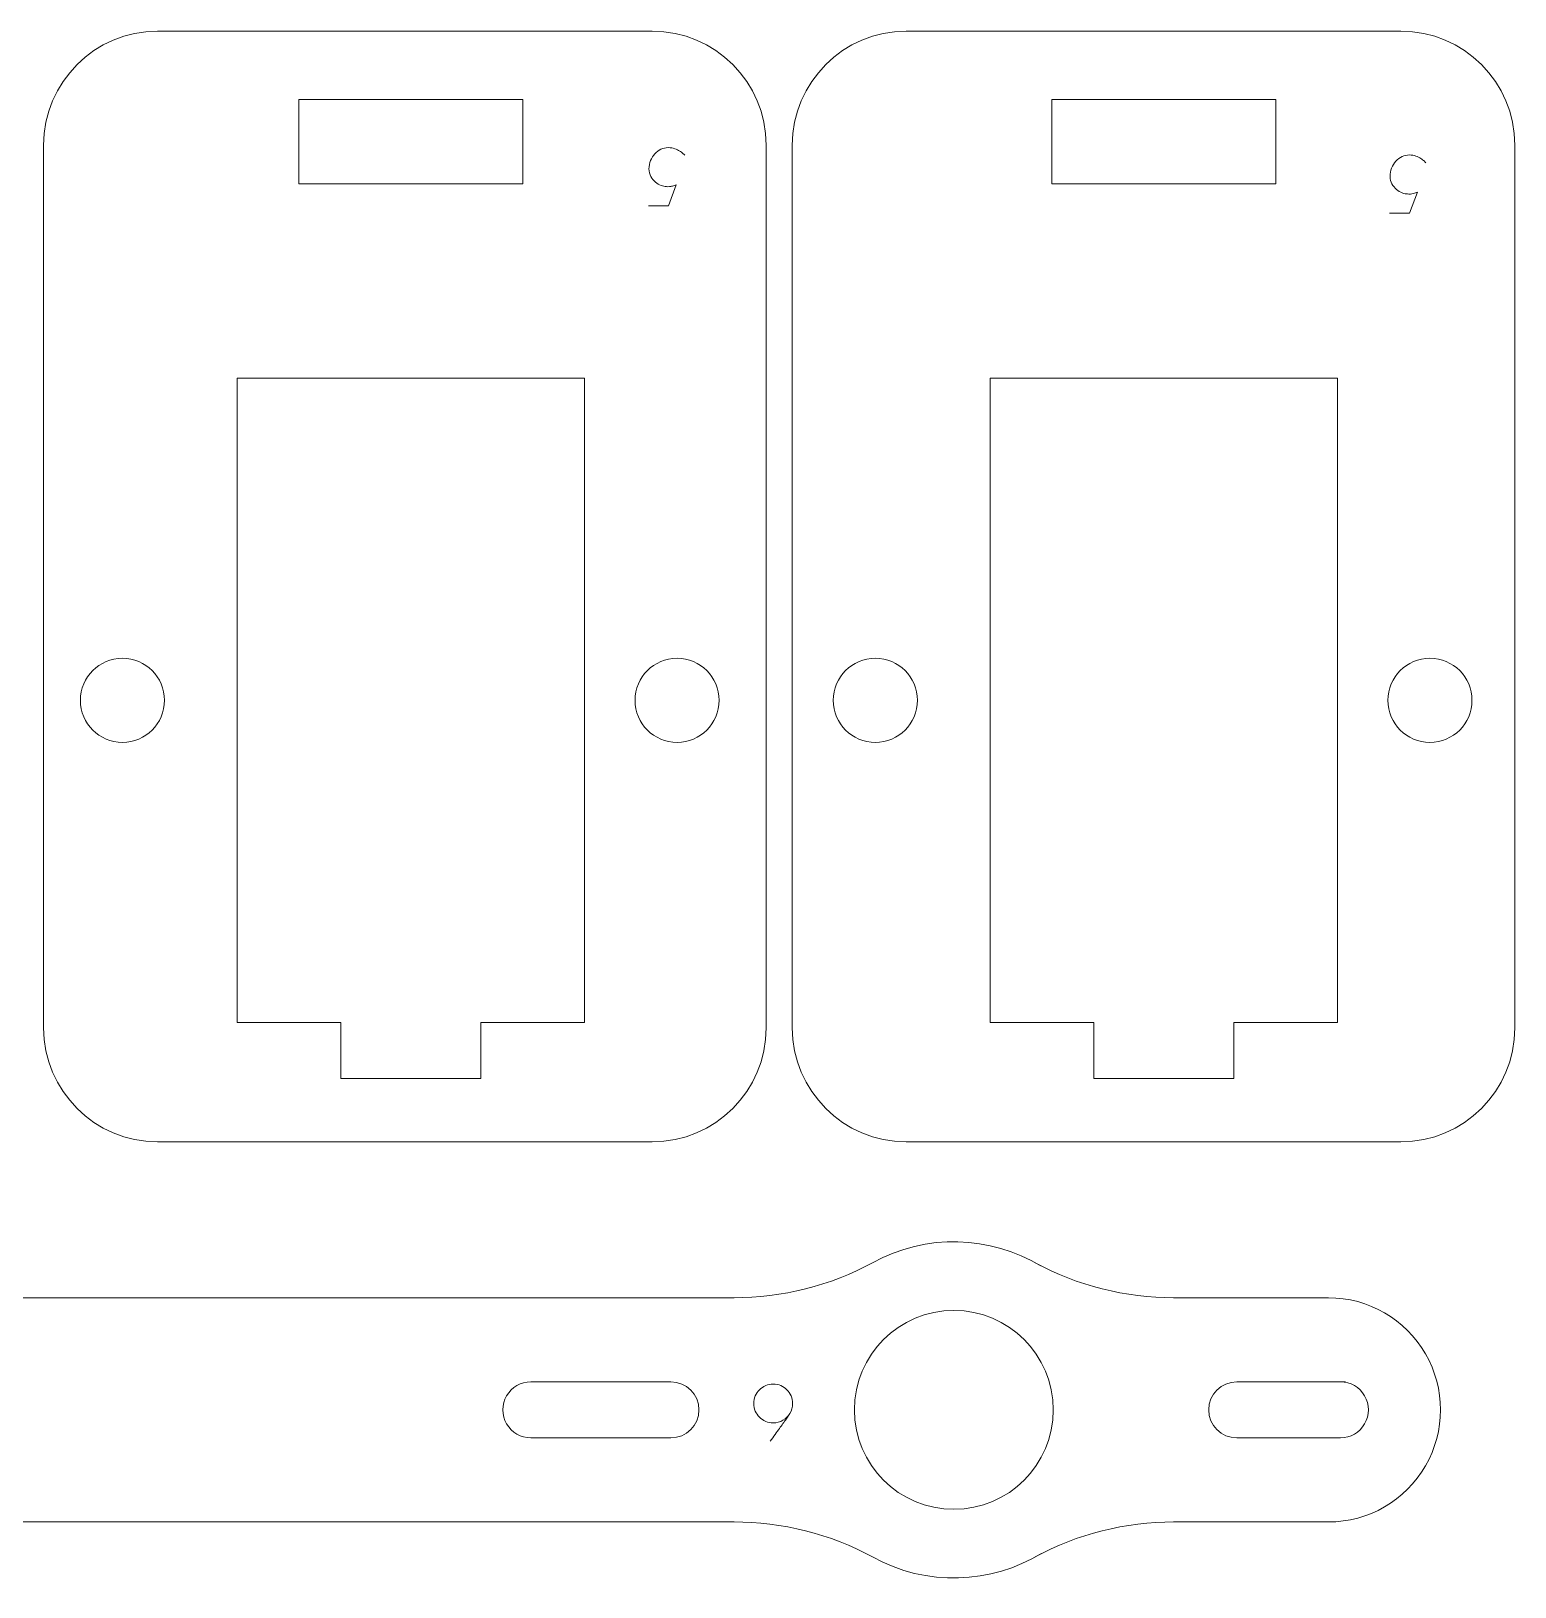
# Model space of a CAD drawing. Header units: millimetres. Extents: x 1 to 3601, y 1 to 1248.
# Drawn here: x 1531.7 to 1584.7, y 931.5 to 987 of the extents above; entities that cross this region are included whole.
import ezdxf

# ---------------------------------------------------------------- set-up
doc = ezdxf.new("R2010")
doc.units = ezdxf.units.MM
doc.layers.get('0').update_dxf_attribs({"lineweight": 5})
doc.layers.add('MARCATGE', color=1, linetype='Continuous', lineweight=5)
doc.layers.add('TALL 1', color=4, linetype='Continuous', lineweight=5)

msp = doc.modelspace()

# ---------------------------------------------------------------- linework, layer by layer
at = {"lineweight": 9}
for points, knots in [([(1532.191, 951.424), (1532.191, 951.424), (1532.191, 982.929), (1532.191, 982.929), (1532.191, 982.929), (1532.191, 985.166), (1534.021, 986.997), (1536.258, 986.997), (1536.258, 986.997), (1536.258, 986.997), (1553.922, 986.997), (1553.922, 986.997), (1553.922, 986.997), (1556.159, 986.997), (1557.989, 985.166), (1557.989, 982.929), (1557.989, 982.929), (1557.989, 982.929), (1557.989, 951.424), (1557.989, 951.424), (1557.989, 951.424), (1557.989, 949.187), (1556.159, 947.357), (1553.922, 947.357), (1553.922, 947.357), (1553.922, 947.357), (1536.258, 947.357), (1536.258, 947.357), (1536.258, 947.357), (1534.021, 947.357), (1532.191, 949.187), (1532.191, 951.424)], [0, 0, 0, 0, 0.111111, 0.111111, 0.111111, 0.111111, 0.222222, 0.222222, 0.222222, 0.222222, 0.333333, 0.333333, 0.333333, 0.333333, 0.444444, 0.444444, 0.444444, 0.444444, 0.555556, 0.555556, 0.555556, 0.555556, 0.666667, 0.666667, 0.666667, 0.666667, 0.777778, 0.777778, 0.777778, 0.777778, 1, 1, 1, 1]), ([(1558.919, 951.424), (1558.919, 951.424), (1558.919, 982.929), (1558.919, 982.929), (1558.919, 982.929), (1558.919, 985.166), (1560.749, 986.997), (1562.987, 986.997), (1562.987, 986.997), (1562.987, 986.997), (1580.65, 986.997), (1580.65, 986.997), (1580.65, 986.997), (1582.887, 986.997), (1584.717, 985.166), (1584.717, 982.929), (1584.717, 982.929), (1584.717, 982.929), (1584.717, 951.424), (1584.717, 951.424), (1584.717, 951.424), (1584.717, 949.187), (1582.887, 947.357), (1580.65, 947.357), (1580.65, 947.357), (1580.65, 947.357), (1562.987, 947.357), (1562.987, 947.357), (1562.987, 947.357), (1560.749, 947.357), (1558.919, 949.187), (1558.919, 951.424)], [0, 0, 0, 0, 0.111111, 0.111111, 0.111111, 0.111111, 0.222222, 0.222222, 0.222222, 0.222222, 0.333333, 0.333333, 0.333333, 0.333333, 0.444444, 0.444444, 0.444444, 0.444444, 0.555556, 0.555556, 0.555556, 0.555556, 0.666667, 0.666667, 0.666667, 0.666667, 0.777778, 0.777778, 0.777778, 0.777778, 1, 1, 1, 1]), ([(1567.593, 932.545), (1567.593, 932.545), (1567.816, 932.674), (1567.816, 932.674), (1567.816, 932.674), (1566.016, 931.575), (1563.714, 931.477), (1561.783, 932.545), (1561.783, 932.545), (1560.302, 933.365), (1558.536, 933.795), (1556.842, 933.795), (1556.842, 933.795), (1556.842, 933.795), (1529.489, 933.795), (1529.489, 933.795), (1529.489, 933.795), (1528.06, 933.795), (1526.739, 934.558), (1526.025, 935.795), (1526.025, 935.795), (1525.31, 937.033), (1525.31, 938.558), (1526.025, 939.795), (1526.025, 939.795), (1526.739, 941.033), (1528.06, 941.795), (1529.489, 941.795), (1529.489, 941.795), (1529.489, 941.795), (1556.842, 941.795), (1556.842, 941.795), (1556.842, 941.795), (1558.536, 941.795), (1560.302, 942.225), (1561.783, 943.045), (1561.783, 943.045), (1563.705, 944.108), (1565.995, 944.016), (1567.791, 942.932), (1567.791, 942.932), (1567.791, 942.932), (1567.593, 943.045), (1567.593, 943.045), (1567.593, 943.045), (1569.075, 942.225), (1570.841, 941.795), (1572.534, 941.795), (1572.534, 941.795), (1572.534, 941.795), (1578.062, 941.795), (1578.062, 941.795), (1578.062, 941.795), (1579.491, 941.795), (1580.811, 941.033), (1581.526, 939.795), (1581.526, 939.795), (1582.24, 938.558), (1582.24, 937.033), (1581.526, 935.795), (1581.526, 935.795), (1580.811, 934.558), (1579.491, 933.795), (1578.062, 933.795), (1578.062, 933.795), (1578.062, 933.795), (1572.534, 933.795), (1572.534, 933.795), (1572.534, 933.795), (1570.841, 933.795), (1569.075, 933.365), (1567.593, 932.545)], [0, 0, 0, 0, 0.052632, 0.052632, 0.052632, 0.052632, 0.105263, 0.105263, 0.105263, 0.105263, 0.157895, 0.157895, 0.157895, 0.157895, 0.210526, 0.210526, 0.210526, 0.210526, 0.263158, 0.263158, 0.263158, 0.263158, 0.315789, 0.315789, 0.315789, 0.315789, 0.368421, 0.368421, 0.368421, 0.368421, 0.421053, 0.421053, 0.421053, 0.421053, 0.473684, 0.473684, 0.473684, 0.473684, 0.526316, 0.526316, 0.526316, 0.526316, 0.578947, 0.578947, 0.578947, 0.578947, 0.631579, 0.631579, 0.631579, 0.631579, 0.684211, 0.684211, 0.684211, 0.684211, 0.736842, 0.736842, 0.736842, 0.736842, 0.789474, 0.789474, 0.789474, 0.789474, 0.842105, 0.842105, 0.842105, 0.842105, 0.894737, 0.894737, 0.894737, 0.894737, 1, 1, 1, 1])]:
    msp.add_open_spline(points, degree=3, knots=knots, dxfattribs=at)
at = {"layer": 'MARCATGE', "lineweight": 9}
for points, knots in [([(1555.079, 982.564), (1555.068, 982.577), (1555.047, 982.598), (1555.017, 982.627), (1555.017, 982.627), (1554.987, 982.657), (1554.948, 982.687), (1554.9, 982.718), (1554.9, 982.718), (1554.852, 982.749), (1554.794, 982.776), (1554.726, 982.801), (1554.726, 982.801), (1554.658, 982.825), (1554.579, 982.839), (1554.489, 982.84), (1554.489, 982.84), (1554.399, 982.84), (1554.313, 982.821), (1554.231, 982.781), (1554.231, 982.781), (1554.149, 982.742), (1554.076, 982.687), (1554.012, 982.618), (1554.012, 982.618), (1553.948, 982.548), (1553.897, 982.467), (1553.86, 982.375), (1553.86, 982.375), (1553.822, 982.283), (1553.803, 982.185), (1553.803, 982.081), (1553.803, 982.081), (1553.803, 981.978), (1553.825, 981.887), (1553.87, 981.808), (1553.87, 981.808), (1553.914, 981.728), (1553.968, 981.662), (1554.032, 981.609), (1554.032, 981.609), (1554.096, 981.555), (1554.164, 981.515), (1554.235, 981.489), (1554.235, 981.489), (1554.307, 981.462), (1554.37, 981.449), (1554.424, 981.449), (1554.424, 981.449), (1554.458, 981.443), (1554.494, 981.442), (1554.531, 981.446), (1554.531, 981.446), (1554.563, 981.45), (1554.601, 981.457), (1554.644, 981.466), (1554.644, 981.466), (1554.688, 981.475), (1554.732, 981.491), (1554.777, 981.511), (1554.777, 981.511), (1554.777, 981.511), (1554.495, 980.76), (1554.495, 980.76), (1554.495, 980.76), (1554.495, 980.76), (1553.783, 980.76), (1553.783, 980.76), (1553.783, 980.76), (1553.783, 980.76), (1554.495, 980.76), (1554.495, 980.76), (1554.495, 980.76), (1554.495, 980.76), (1554.777, 981.511), (1554.777, 981.511), (1554.777, 981.511), (1554.732, 981.491), (1554.688, 981.475), (1554.644, 981.466), (1554.644, 981.466), (1554.601, 981.457), (1554.563, 981.45), (1554.531, 981.446), (1554.531, 981.446), (1554.494, 981.442), (1554.458, 981.443), (1554.424, 981.449), (1554.424, 981.449), (1554.37, 981.449), (1554.307, 981.462), (1554.235, 981.489), (1554.235, 981.489), (1554.164, 981.515), (1554.096, 981.555), (1554.032, 981.609), (1554.032, 981.609), (1553.968, 981.662), (1553.914, 981.728), (1553.87, 981.808), (1553.87, 981.808), (1553.825, 981.887), (1553.803, 981.978), (1553.803, 982.081), (1553.803, 982.081), (1553.803, 982.185), (1553.822, 982.283), (1553.86, 982.375), (1553.86, 982.375), (1553.897, 982.467), (1553.948, 982.548), (1554.012, 982.618), (1554.012, 982.618), (1554.076, 982.687), (1554.149, 982.742), (1554.231, 982.781), (1554.231, 982.781), (1554.313, 982.821), (1554.399, 982.84), (1554.489, 982.84), (1554.489, 982.84), (1554.579, 982.839), (1554.658, 982.825), (1554.726, 982.801), (1554.726, 982.801), (1554.794, 982.776), (1554.852, 982.749), (1554.9, 982.718), (1554.9, 982.718), (1554.948, 982.687), (1554.987, 982.657), (1555.017, 982.627), (1555.017, 982.627), (1555.047, 982.598), (1555.068, 982.577), (1555.079, 982.564)], [0, 0, 0, 0, 0.028571, 0.028571, 0.028571, 0.028571, 0.057143, 0.057143, 0.057143, 0.057143, 0.085714, 0.085714, 0.085714, 0.085714, 0.114286, 0.114286, 0.114286, 0.114286, 0.142857, 0.142857, 0.142857, 0.142857, 0.171429, 0.171429, 0.171429, 0.171429, 0.2, 0.2, 0.2, 0.2, 0.228571, 0.228571, 0.228571, 0.228571, 0.257143, 0.257143, 0.257143, 0.257143, 0.285714, 0.285714, 0.285714, 0.285714, 0.314286, 0.314286, 0.314286, 0.314286, 0.342857, 0.342857, 0.342857, 0.342857, 0.371429, 0.371429, 0.371429, 0.371429, 0.4, 0.4, 0.4, 0.4, 0.428571, 0.428571, 0.428571, 0.428571, 0.457143, 0.457143, 0.457143, 0.457143, 0.485714, 0.485714, 0.485714, 0.485714, 0.514286, 0.514286, 0.514286, 0.514286, 0.542857, 0.542857, 0.542857, 0.542857, 0.571429, 0.571429, 0.571429, 0.571429, 0.6, 0.6, 0.6, 0.6, 0.628571, 0.628571, 0.628571, 0.628571, 0.657143, 0.657143, 0.657143, 0.657143, 0.685714, 0.685714, 0.685714, 0.685714, 0.714286, 0.714286, 0.714286, 0.714286, 0.742857, 0.742857, 0.742857, 0.742857, 0.771429, 0.771429, 0.771429, 0.771429, 0.8, 0.8, 0.8, 0.8, 0.828571, 0.828571, 0.828571, 0.828571, 0.857143, 0.857143, 0.857143, 0.857143, 0.885714, 0.885714, 0.885714, 0.885714, 0.914286, 0.914286, 0.914286, 0.914286, 0.942857, 0.942857, 0.942857, 0.942857, 1, 1, 1, 1]), ([(1581.537, 982.299), (1581.526, 982.313), (1581.505, 982.334), (1581.475, 982.363), (1581.475, 982.363), (1581.445, 982.392), (1581.406, 982.422), (1581.358, 982.453), (1581.358, 982.453), (1581.31, 982.484), (1581.252, 982.512), (1581.184, 982.536), (1581.184, 982.536), (1581.117, 982.561), (1581.038, 982.574), (1580.947, 982.576), (1580.947, 982.576), (1580.857, 982.576), (1580.771, 982.556), (1580.689, 982.517), (1580.689, 982.517), (1580.607, 982.477), (1580.534, 982.422), (1580.47, 982.353), (1580.47, 982.353), (1580.406, 982.283), (1580.356, 982.202), (1580.318, 982.11), (1580.318, 982.11), (1580.28, 982.018), (1580.262, 981.92), (1580.262, 981.817), (1580.262, 981.817), (1580.262, 981.713), (1580.284, 981.622), (1580.328, 981.543), (1580.328, 981.543), (1580.372, 981.464), (1580.426, 981.398), (1580.49, 981.344), (1580.49, 981.344), (1580.554, 981.29), (1580.622, 981.25), (1580.693, 981.224), (1580.693, 981.224), (1580.765, 981.198), (1580.828, 981.185), (1580.882, 981.185), (1580.882, 981.185), (1580.916, 981.179), (1580.952, 981.178), (1580.99, 981.182), (1580.99, 981.182), (1581.022, 981.186), (1581.059, 981.192), (1581.103, 981.201), (1581.103, 981.201), (1581.146, 981.211), (1581.19, 981.226), (1581.235, 981.247), (1581.235, 981.247), (1581.235, 981.247), (1580.953, 980.496), (1580.953, 980.496), (1580.953, 980.496), (1580.953, 980.496), (1580.242, 980.496), (1580.242, 980.496), (1580.242, 980.496), (1580.242, 980.496), (1580.953, 980.496), (1580.953, 980.496), (1580.953, 980.496), (1580.953, 980.496), (1581.235, 981.247), (1581.235, 981.247), (1581.235, 981.247), (1581.19, 981.226), (1581.146, 981.211), (1581.103, 981.201), (1581.103, 981.201), (1581.059, 981.192), (1581.022, 981.186), (1580.99, 981.182), (1580.99, 981.182), (1580.952, 981.178), (1580.916, 981.179), (1580.882, 981.185), (1580.882, 981.185), (1580.828, 981.185), (1580.765, 981.198), (1580.693, 981.224), (1580.693, 981.224), (1580.622, 981.25), (1580.554, 981.29), (1580.49, 981.344), (1580.49, 981.344), (1580.426, 981.398), (1580.372, 981.464), (1580.328, 981.543), (1580.328, 981.543), (1580.284, 981.622), (1580.262, 981.713), (1580.262, 981.817), (1580.262, 981.817), (1580.262, 981.92), (1580.28, 982.018), (1580.318, 982.11), (1580.318, 982.11), (1580.356, 982.202), (1580.406, 982.283), (1580.47, 982.353), (1580.47, 982.353), (1580.534, 982.422), (1580.607, 982.477), (1580.689, 982.517), (1580.689, 982.517), (1580.771, 982.556), (1580.857, 982.576), (1580.947, 982.576), (1580.947, 982.576), (1581.038, 982.574), (1581.117, 982.561), (1581.184, 982.536), (1581.184, 982.536), (1581.252, 982.512), (1581.31, 982.484), (1581.358, 982.453), (1581.358, 982.453), (1581.406, 982.422), (1581.445, 982.392), (1581.475, 982.363), (1581.475, 982.363), (1581.505, 982.334), (1581.526, 982.313), (1581.537, 982.299)], [0, 0, 0, 0, 0.028571, 0.028571, 0.028571, 0.028571, 0.057143, 0.057143, 0.057143, 0.057143, 0.085714, 0.085714, 0.085714, 0.085714, 0.114286, 0.114286, 0.114286, 0.114286, 0.142857, 0.142857, 0.142857, 0.142857, 0.171429, 0.171429, 0.171429, 0.171429, 0.2, 0.2, 0.2, 0.2, 0.228571, 0.228571, 0.228571, 0.228571, 0.257143, 0.257143, 0.257143, 0.257143, 0.285714, 0.285714, 0.285714, 0.285714, 0.314286, 0.314286, 0.314286, 0.314286, 0.342857, 0.342857, 0.342857, 0.342857, 0.371429, 0.371429, 0.371429, 0.371429, 0.4, 0.4, 0.4, 0.4, 0.428571, 0.428571, 0.428571, 0.428571, 0.457143, 0.457143, 0.457143, 0.457143, 0.485714, 0.485714, 0.485714, 0.485714, 0.514286, 0.514286, 0.514286, 0.514286, 0.542857, 0.542857, 0.542857, 0.542857, 0.571429, 0.571429, 0.571429, 0.571429, 0.6, 0.6, 0.6, 0.6, 0.628571, 0.628571, 0.628571, 0.628571, 0.657143, 0.657143, 0.657143, 0.657143, 0.685714, 0.685714, 0.685714, 0.685714, 0.714286, 0.714286, 0.714286, 0.714286, 0.742857, 0.742857, 0.742857, 0.742857, 0.771429, 0.771429, 0.771429, 0.771429, 0.8, 0.8, 0.8, 0.8, 0.828571, 0.828571, 0.828571, 0.828571, 0.857143, 0.857143, 0.857143, 0.857143, 0.885714, 0.885714, 0.885714, 0.885714, 0.914286, 0.914286, 0.914286, 0.914286, 0.942857, 0.942857, 0.942857, 0.942857, 1, 1, 1, 1]), ([(1558.134, 936.674), (1558.254, 936.841), (1558.363, 936.994), (1558.461, 937.131), (1558.461, 937.131), (1558.503, 937.189), (1558.544, 937.248), (1558.585, 937.306), (1558.585, 937.306), (1558.627, 937.364), (1558.665, 937.418), (1558.7, 937.467), (1558.7, 937.467), (1558.735, 937.516), (1558.764, 937.557), (1558.789, 937.592), (1558.789, 937.592), (1558.813, 937.627), (1558.829, 937.651), (1558.837, 937.664), (1558.837, 937.664), (1558.901, 937.775), (1558.933, 937.895), (1558.933, 938.023), (1558.933, 938.023), (1558.933, 938.119), (1558.914, 938.208), (1558.878, 938.292), (1558.878, 938.292), (1558.841, 938.376), (1558.791, 938.449), (1558.729, 938.512), (1558.729, 938.512), (1558.667, 938.575), (1558.594, 938.625), (1558.511, 938.662), (1558.511, 938.662), (1558.427, 938.699), (1558.337, 938.717), (1558.241, 938.717), (1558.241, 938.717), (1558.145, 938.717), (1558.055, 938.699), (1557.97, 938.662), (1557.97, 938.662), (1557.886, 938.625), (1557.812, 938.575), (1557.749, 938.512), (1557.749, 938.512), (1557.686, 938.449), (1557.636, 938.376), (1557.599, 938.292), (1557.599, 938.292), (1557.562, 938.208), (1557.544, 938.119), (1557.544, 938.023), (1557.544, 938.023), (1557.544, 937.927), (1557.562, 937.837), (1557.599, 937.753), (1557.599, 937.753), (1557.636, 937.669), (1557.686, 937.596), (1557.749, 937.533), (1557.749, 937.533), (1557.812, 937.47), (1557.886, 937.42), (1557.97, 937.383), (1557.97, 937.383), (1558.055, 937.347), (1558.145, 937.328), (1558.241, 937.328), (1558.241, 937.328), (1558.365, 937.328), (1558.481, 937.359), (1558.587, 937.422), (1558.587, 937.422), (1558.693, 937.484), (1558.776, 937.565), (1558.837, 937.664), (1558.837, 937.664), (1558.776, 937.565), (1558.693, 937.484), (1558.587, 937.422), (1558.587, 937.422), (1558.481, 937.359), (1558.365, 937.328), (1558.241, 937.328), (1558.241, 937.328), (1558.145, 937.328), (1558.055, 937.347), (1557.97, 937.383), (1557.97, 937.383), (1557.886, 937.42), (1557.812, 937.47), (1557.749, 937.533), (1557.749, 937.533), (1557.686, 937.596), (1557.636, 937.669), (1557.599, 937.753), (1557.599, 937.753), (1557.562, 937.837), (1557.544, 937.927), (1557.544, 938.023), (1557.544, 938.023), (1557.544, 938.119), (1557.562, 938.208), (1557.599, 938.292), (1557.599, 938.292), (1557.636, 938.376), (1557.686, 938.449), (1557.749, 938.512), (1557.749, 938.512), (1557.812, 938.575), (1557.886, 938.625), (1557.97, 938.662), (1557.97, 938.662), (1558.055, 938.699), (1558.145, 938.717), (1558.241, 938.717), (1558.241, 938.717), (1558.337, 938.717), (1558.427, 938.699), (1558.511, 938.662), (1558.511, 938.662), (1558.594, 938.625), (1558.667, 938.575), (1558.729, 938.512), (1558.729, 938.512), (1558.791, 938.449), (1558.841, 938.376), (1558.878, 938.292), (1558.878, 938.292), (1558.914, 938.208), (1558.933, 938.119), (1558.933, 938.023), (1558.933, 938.023), (1558.933, 937.895), (1558.901, 937.775), (1558.837, 937.664), (1558.837, 937.664), (1558.829, 937.651), (1558.813, 937.627), (1558.789, 937.592), (1558.789, 937.592), (1558.764, 937.557), (1558.735, 937.516), (1558.7, 937.467), (1558.7, 937.467), (1558.665, 937.418), (1558.627, 937.364), (1558.585, 937.306), (1558.585, 937.306), (1558.544, 937.248), (1558.503, 937.189), (1558.461, 937.131), (1558.461, 937.131), (1558.363, 936.994), (1558.254, 936.841), (1558.134, 936.674)], [0, 0, 0, 0, 0.02439, 0.02439, 0.02439, 0.02439, 0.04878, 0.04878, 0.04878, 0.04878, 0.073171, 0.073171, 0.073171, 0.073171, 0.097561, 0.097561, 0.097561, 0.097561, 0.121951, 0.121951, 0.121951, 0.121951, 0.146341, 0.146341, 0.146341, 0.146341, 0.170732, 0.170732, 0.170732, 0.170732, 0.195122, 0.195122, 0.195122, 0.195122, 0.219512, 0.219512, 0.219512, 0.219512, 0.243902, 0.243902, 0.243902, 0.243902, 0.268293, 0.268293, 0.268293, 0.268293, 0.292683, 0.292683, 0.292683, 0.292683, 0.317073, 0.317073, 0.317073, 0.317073, 0.341463, 0.341463, 0.341463, 0.341463, 0.365854, 0.365854, 0.365854, 0.365854, 0.390244, 0.390244, 0.390244, 0.390244, 0.414634, 0.414634, 0.414634, 0.414634, 0.439024, 0.439024, 0.439024, 0.439024, 0.463415, 0.463415, 0.463415, 0.463415, 0.487805, 0.487805, 0.487805, 0.487805, 0.512195, 0.512195, 0.512195, 0.512195, 0.536585, 0.536585, 0.536585, 0.536585, 0.560976, 0.560976, 0.560976, 0.560976, 0.585366, 0.585366, 0.585366, 0.585366, 0.609756, 0.609756, 0.609756, 0.609756, 0.634146, 0.634146, 0.634146, 0.634146, 0.658537, 0.658537, 0.658537, 0.658537, 0.682927, 0.682927, 0.682927, 0.682927, 0.707317, 0.707317, 0.707317, 0.707317, 0.731707, 0.731707, 0.731707, 0.731707, 0.756098, 0.756098, 0.756098, 0.756098, 0.780488, 0.780488, 0.780488, 0.780488, 0.804878, 0.804878, 0.804878, 0.804878, 0.829268, 0.829268, 0.829268, 0.829268, 0.853659, 0.853659, 0.853659, 0.853659, 0.878049, 0.878049, 0.878049, 0.878049, 0.902439, 0.902439, 0.902439, 0.902439, 0.926829, 0.926829, 0.926829, 0.926829, 0.95122, 0.95122, 0.95122, 0.95122, 1, 1, 1, 1])]:
    msp.add_open_spline(points, degree=3, knots=knots, dxfattribs=at)
at = {"layer": 'TALL 1', "lineweight": 9}
for points, knots in [([(1541.306, 981.551), (1541.306, 981.551), (1541.306, 984.551), (1541.306, 984.551), (1541.306, 984.551), (1541.306, 984.551), (1549.306, 984.551), (1549.306, 984.551), (1549.306, 984.551), (1549.306, 984.551), (1549.306, 981.551), (1549.306, 981.551), (1549.306, 981.551), (1549.306, 981.551), (1541.306, 981.551), (1541.306, 981.551)], [0, 0, 0, 0, 0.2, 0.2, 0.2, 0.2, 0.4, 0.4, 0.4, 0.4, 0.6, 0.6, 0.6, 0.6, 1, 1, 1, 1]), ([(1568.185, 981.551), (1568.185, 981.551), (1568.185, 984.551), (1568.185, 984.551), (1568.185, 984.551), (1568.185, 984.551), (1576.185, 984.551), (1576.185, 984.551), (1576.185, 984.551), (1576.185, 984.551), (1576.185, 981.551), (1576.185, 981.551), (1576.185, 981.551), (1576.185, 981.551), (1568.185, 981.551), (1568.185, 981.551)], [0, 0, 0, 0, 0.2, 0.2, 0.2, 0.2, 0.4, 0.4, 0.4, 0.4, 0.6, 0.6, 0.6, 0.6, 1, 1, 1, 1]), ([(1539.106, 951.616), (1539.106, 951.616), (1539.106, 974.616), (1539.106, 974.616), (1539.106, 974.616), (1539.106, 974.616), (1551.506, 974.616), (1551.506, 974.616), (1551.506, 974.616), (1551.506, 974.616), (1551.506, 951.616), (1551.506, 951.616), (1551.506, 951.616), (1551.506, 951.616), (1547.806, 951.616), (1547.806, 951.616), (1547.806, 951.616), (1547.806, 951.616), (1547.806, 949.616), (1547.806, 949.616), (1547.806, 949.616), (1547.806, 949.616), (1542.806, 949.616), (1542.806, 949.616), (1542.806, 949.616), (1542.806, 949.616), (1542.806, 951.616), (1542.806, 951.616), (1542.806, 951.616), (1542.806, 951.616), (1539.106, 951.616), (1539.106, 951.616)], [0, 0, 0, 0, 0.111111, 0.111111, 0.111111, 0.111111, 0.222222, 0.222222, 0.222222, 0.222222, 0.333333, 0.333333, 0.333333, 0.333333, 0.444444, 0.444444, 0.444444, 0.444444, 0.555556, 0.555556, 0.555556, 0.555556, 0.666667, 0.666667, 0.666667, 0.666667, 0.777778, 0.777778, 0.777778, 0.777778, 1, 1, 1, 1]), ([(1565.985, 951.616), (1565.985, 951.616), (1565.985, 974.616), (1565.985, 974.616), (1565.985, 974.616), (1565.985, 974.616), (1578.385, 974.616), (1578.385, 974.616), (1578.385, 974.616), (1578.385, 974.616), (1578.385, 951.616), (1578.385, 951.616), (1578.385, 951.616), (1578.385, 951.616), (1574.685, 951.616), (1574.685, 951.616), (1574.685, 951.616), (1574.685, 951.616), (1574.685, 949.616), (1574.685, 949.616), (1574.685, 949.616), (1574.685, 949.616), (1569.685, 949.616), (1569.685, 949.616), (1569.685, 949.616), (1569.685, 949.616), (1569.685, 951.616), (1569.685, 951.616), (1569.685, 951.616), (1569.685, 951.616), (1565.985, 951.616), (1565.985, 951.616)], [0, 0, 0, 0, 0.111111, 0.111111, 0.111111, 0.111111, 0.222222, 0.222222, 0.222222, 0.222222, 0.333333, 0.333333, 0.333333, 0.333333, 0.444444, 0.444444, 0.444444, 0.444444, 0.555556, 0.555556, 0.555556, 0.555556, 0.666667, 0.666667, 0.666667, 0.666667, 0.777778, 0.777778, 0.777778, 0.777778, 1, 1, 1, 1]), ([(1535.006, 961.616), (1535.835, 961.616), (1536.506, 962.287), (1536.506, 963.116), (1536.506, 963.116), (1536.506, 963.944), (1535.835, 964.616), (1535.006, 964.616), (1535.006, 964.616), (1534.178, 964.616), (1533.506, 963.944), (1533.506, 963.116), (1533.506, 963.116), (1533.506, 962.287), (1534.178, 961.616), (1535.006, 961.616)], [0, 0, 0, 0, 0.2, 0.2, 0.2, 0.2, 0.4, 0.4, 0.4, 0.4, 0.6, 0.6, 0.6, 0.6, 1, 1, 1, 1]), ([(1554.806, 961.616), (1555.635, 961.616), (1556.306, 962.287), (1556.306, 963.116), (1556.306, 963.116), (1556.306, 963.944), (1555.635, 964.616), (1554.806, 964.616), (1554.806, 964.616), (1553.978, 964.616), (1553.306, 963.944), (1553.306, 963.116), (1553.306, 963.116), (1553.306, 962.287), (1553.978, 961.616), (1554.806, 961.616)], [0, 0, 0, 0, 0.2, 0.2, 0.2, 0.2, 0.4, 0.4, 0.4, 0.4, 0.6, 0.6, 0.6, 0.6, 1, 1, 1, 1]), ([(1561.885, 961.616), (1562.714, 961.616), (1563.385, 962.287), (1563.385, 963.116), (1563.385, 963.116), (1563.386, 963.944), (1562.714, 964.616), (1561.886, 964.616), (1561.886, 964.616), (1561.057, 964.616), (1560.386, 963.944), (1560.385, 963.116), (1560.385, 963.116), (1560.385, 962.287), (1561.057, 961.616), (1561.885, 961.616)], [0, 0, 0, 0, 0.2, 0.2, 0.2, 0.2, 0.4, 0.4, 0.4, 0.4, 0.6, 0.6, 0.6, 0.6, 1, 1, 1, 1]), ([(1581.685, 961.616), (1582.514, 961.616), (1583.185, 962.287), (1583.185, 963.116), (1583.185, 963.116), (1583.185, 963.944), (1582.514, 964.616), (1581.686, 964.616), (1581.686, 964.616), (1580.857, 964.616), (1580.186, 963.944), (1580.185, 963.116), (1580.185, 963.116), (1580.185, 962.287), (1580.857, 961.616), (1581.685, 961.616)], [0, 0, 0, 0, 0.2, 0.2, 0.2, 0.2, 0.4, 0.4, 0.4, 0.4, 0.6, 0.6, 0.6, 0.6, 1, 1, 1, 1]), ([(1568.238, 937.795), (1568.238, 939.756), (1566.649, 941.345), (1564.688, 941.345), (1564.688, 941.345), (1562.728, 941.345), (1561.138, 939.756), (1561.138, 937.795), (1561.138, 937.795), (1561.138, 935.835), (1562.728, 934.245), (1564.688, 934.245), (1564.688, 934.245), (1566.649, 934.245), (1568.238, 935.835), (1568.238, 937.795)], [0, 0, 0, 0, 0.2, 0.2, 0.2, 0.2, 0.4, 0.4, 0.4, 0.4, 0.6, 0.6, 0.6, 0.6, 1, 1, 1, 1]), ([(1554.588, 938.795), (1554.588, 938.795), (1549.588, 938.795), (1549.588, 938.795), (1549.588, 938.795), (1549.231, 938.795), (1548.901, 938.605), (1548.722, 938.295), (1548.722, 938.295), (1548.544, 937.986), (1548.544, 937.605), (1548.722, 937.295), (1548.722, 937.295), (1548.901, 936.986), (1549.231, 936.795), (1549.588, 936.795), (1549.588, 936.795), (1549.588, 936.795), (1554.588, 936.795), (1554.588, 936.795), (1554.588, 936.795), (1555.14, 936.795), (1555.588, 937.243), (1555.588, 937.795), (1555.588, 937.795), (1555.588, 938.348), (1555.14, 938.795), (1554.588, 938.795)], [0, 0, 0, 0, 0.125, 0.125, 0.125, 0.125, 0.25, 0.25, 0.25, 0.25, 0.375, 0.375, 0.375, 0.375, 0.5, 0.5, 0.5, 0.5, 0.625, 0.625, 0.625, 0.625, 0.75, 0.75, 0.75, 0.75, 1, 1, 1, 1]), ([(1578.669, 938.795), (1578.669, 938.795), (1578.488, 938.795), (1578.488, 938.795), (1578.488, 938.795), (1578.845, 938.795), (1579.176, 938.605), (1579.354, 938.295), (1579.354, 938.295), (1579.533, 937.986), (1579.533, 937.605), (1579.354, 937.295), (1579.354, 937.295), (1579.176, 936.986), (1578.845, 936.795), (1578.488, 936.795), (1578.488, 936.795), (1578.488, 936.795), (1574.788, 936.795), (1574.788, 936.795), (1574.788, 936.795), (1574.236, 936.795), (1573.788, 937.243), (1573.788, 937.795), (1573.788, 937.795), (1573.788, 938.348), (1574.236, 938.795), (1574.788, 938.795), (1574.788, 938.795), (1574.788, 938.795), (1578.669, 938.795), (1578.669, 938.795)], [0, 0, 0, 0, 0.111111, 0.111111, 0.111111, 0.111111, 0.222222, 0.222222, 0.222222, 0.222222, 0.333333, 0.333333, 0.333333, 0.333333, 0.444444, 0.444444, 0.444444, 0.444444, 0.555556, 0.555556, 0.555556, 0.555556, 0.666667, 0.666667, 0.666667, 0.666667, 0.777778, 0.777778, 0.777778, 0.777778, 1, 1, 1, 1])]:
    msp.add_open_spline(points, degree=3, knots=knots, dxfattribs=at)

doc.saveas('drawing.dxf')
